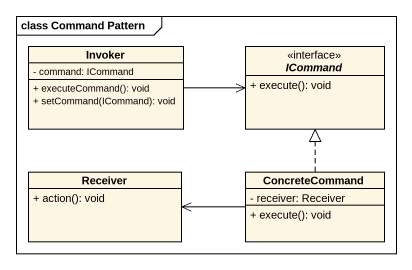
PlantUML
@startuml
mainframe class Command Pattern
hide circle
hide empty members
skinparam classAttributeIconSize 0
class Invoker {
  - command: ICommand
  + executeCommand(): void
  + setCommand(ICommand): void
}
interface ICommand {
  + execute(): void
}
class Receiver {
  + action(): void
}
class ConcreteCommand {
  - receiver: Receiver
  + execute(): void
}
Invoker -right-> ICommand
ConcreteCommand .up.|> ICommand
ConcreteCommand -left-> Receiver
@enduml
